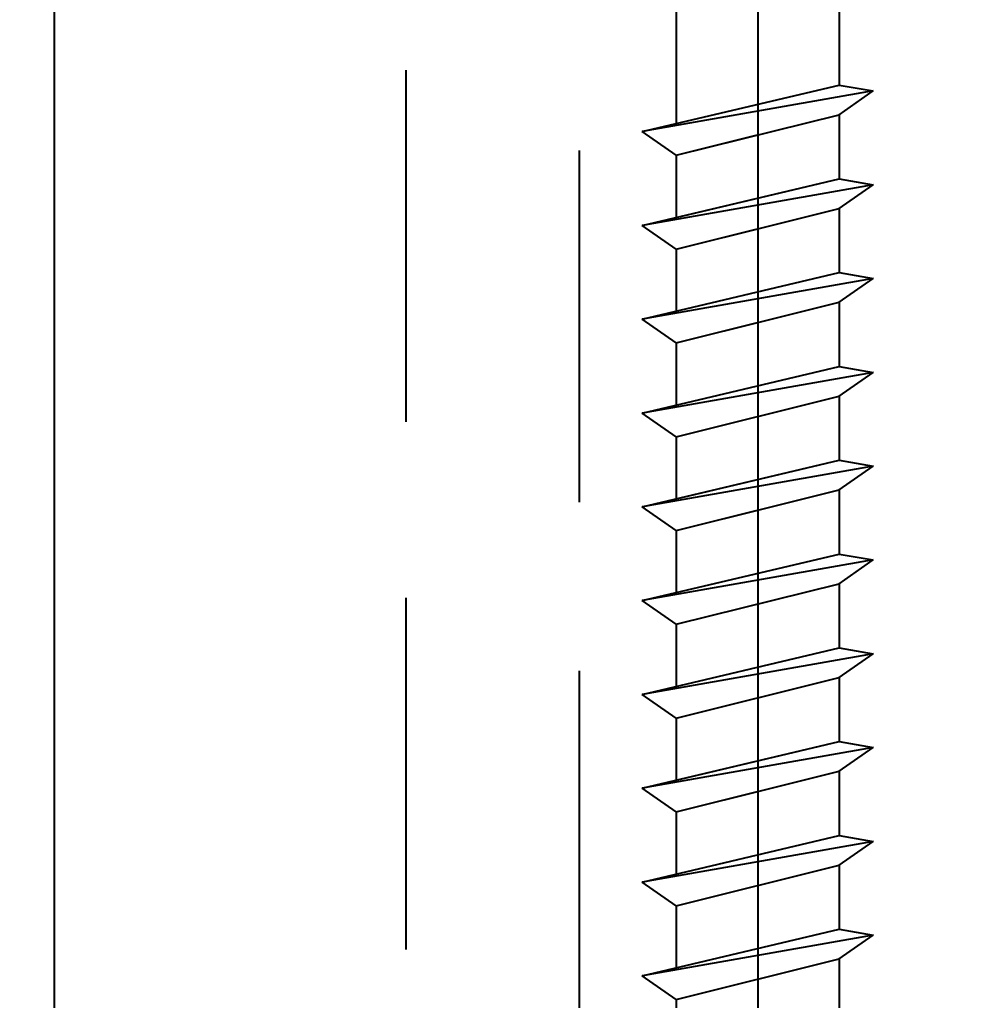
# Model space of a CAD drawing. Header units: inches. Extents: x -2661 to 42767, y -1222 to 9099.
# Drawn here: x -676.537 to -675.527, y 2733.571 to 2734.617 of the extents above; entities that cross this region are included whole.
import ezdxf
from ezdxf import colors
from ezdxf.entities.mleader import LeaderData, LeaderLine
from ezdxf.math import Vec2, Vec3

# ---------------------------------------------------------------- set-up
doc = ezdxf.new("R2010")
doc.units = ezdxf.units.IN
doc.header["$LTSCALE"] = 12
doc.header["$MEASUREMENT"] = 0
doc.linetypes.add('HIDDEN8', pattern=[0.04625, 0.03125, -0.015])
doc.layers.add('DESIGNER COMMENTS', color=221, linetype='CONTINUOUS', plot=False)
for name, color, linetype in [('S-FASTENERS', 2, 'CONTINUOUS'), ('S-SIMPSON', 2, 'CONTINUOUS'), ('S-WOOD', 3, 'CONTINUOUS')]:
    doc.layers.add(name, color=color, linetype=linetype)
doc.styles.add('Arial', font='arial.ttf', dxfattribs={"width": 0.85})

# ---------------------------------------------------------------- blocks, each defined once
blk = doc.blocks.new('*U1148')
at = {"layer": 'S-WOOD'}
h = blk.add_hatch(dxfattribs=at)
h.set_pattern_fill('ANSI33', color=1, scale=3, angle=45, style=0)
h.set_pattern_definition([(90, (3.75, -8.375), (-0.75, 1e-16), []), (90, (4.125, -8), (-0.75, 1e-16), [0.375, -0.1875])])
h.paths.add_polyline_path([(5.25, -11.875), (0, -11.875), (0, 0), (5.25, 0)])
blk = doc.blocks.new('SDS.25X6-f')
at = {"layer": 'S-SIMPSON'}
for p, q in [((0.087, -0.5316), (0.087, -2.75)), ((0.087, -0.5316), (0.087, -2.75)), ((-0.087, -0.536), (-0.087, -2.7912)), ((-0.087, -0.5749), (-0.087, -2.7912)), ((0.087, -2.6816), (0.087, -2.75)), ((0.087, -2.6816), (0.087, -2.75)), ((0.087, -2.6816), (0.087, -2.75)), ((0.087, -2.6816), (0.087, -2.75)), ((0.087, -2.6816), (0.087, -2.75)), ((0.087, -2.6816), (0.087, -2.75)), ((-0.087, -2.7249), (-0.087, -2.7912)), ((-0.087, -2.7249), (-0.087, -2.7912)), ((-0.087, -2.7249), (-0.087, -2.7912)), ((-0.087, -2.7249), (-0.087, -2.7912)), ((-0.087, -2.7249), (-0.087, -2.7912)), ((-0.087, -2.7249), (-0.087, -2.7912)), ((-0.087, -2.7249), (-0.087, -2.7912)), ((-0.087, -2.7249), (-0.087, -2.7912))]:
    blk.add_line(p, q, dxfattribs=at)
at = {"layer": 'S-SIMPSON', "color": 1}
for p, q in [((-0.123, -2.7997), (0.087, -2.75)), ((-0.123, -2.7997), (0.087, -2.75)), ((-0.123, -2.7997), (0.087, -2.75)), ((-0.123, -2.7997), (0.087, -2.75)), ((0.123, -2.7563), (-0.123, -2.7997)), ((0.123, -2.7563), (-0.123, -2.7997)), ((0.123, -2.7563), (-0.123, -2.7997)), ((0.123, -2.7563), (-0.123, -2.7997)), ((0.087, -2.75), (0.123, -2.7563)), ((0.087, -2.75), (0.123, -2.7563)), ((0.087, -2.75), (0.123, -2.7563)), ((0.087, -2.75), (0.123, -2.7563)), ((0.087, -2.7816), (0.123, -2.7563)), ((0.087, -2.7816), (0.123, -2.7563)), ((0.087, -2.7816), (0.123, -2.7563)), ((0.087, -2.7816), (0.123, -2.7563)), ((-0.087, -2.8249), (0.087, -2.7816)), ((-0.087, -2.8249), (0.087, -2.7816)), ((-0.087, -2.8249), (0.087, -2.7816)), ((-0.087, -2.8249), (0.087, -2.7816)), ((0.087, -2.7816), (0.087, -2.85)), ((0.087, -2.7816), (0.087, -2.85)), ((0.087, -2.7816), (0.087, -2.85)), ((0.087, -2.7816), (0.087, -2.85)), ((0.087, -2.7816), (0.087, -2.85)), ((0.087, -2.7816), (0.087, -2.85)), ((0.087, -2.7816), (0.087, -2.85)), ((0.087, -2.7816), (0.087, -2.85)), ((0.087, -2.7816), (0.087, -2.85)), ((0.087, -2.7816), (0.087, -2.85)), ((0.087, -2.7816), (0.087, -2.85)), ((0.087, -2.7816), (0.087, -2.85)), ((0.087, -2.7816), (0.087, -2.85)), ((0.087, -2.7816), (0.087, -2.85)), ((-0.087, -2.8249), (-0.123, -2.7997)), ((-0.087, -2.8249), (-0.123, -2.7997)), ((-0.087, -2.8249), (-0.123, -2.7997)), ((-0.087, -2.8249), (-0.123, -2.7997)), ((-0.087, -2.8249), (-0.123, -2.7997)), ((-0.087, -2.8249), (0, -2.8032)), ((-0.087, -2.8249), (-0.087, -2.8912)), ((-0.087, -2.8249), (-0.087, -2.8912)), ((-0.087, -2.8249), (-0.087, -2.8912)), ((-0.087, -2.8249), (-0.087, -2.8912)), ((-0.087, -2.8249), (-0.087, -2.8912)), ((-0.087, -2.8249), (-0.087, -2.8912)), ((-0.087, -2.8249), (-0.087, -2.8912)), ((-0.087, -2.8249), (-0.087, -2.8912)), ((-0.087, -2.8249), (-0.087, -2.8912)), ((-0.087, -2.8249), (-0.087, -2.8912)), ((-0.087, -2.8249), (-0.087, -2.8912)), ((-0.087, -2.8249), (-0.087, -2.8912)), ((-0.087, -2.8249), (-0.087, -2.8912)), ((-0.087, -2.8249), (-0.087, -2.8912)), ((-0.087, -2.8249), (-0.087, -2.8912)), ((-0.087, -2.8249), (-0.087, -2.8912)), ((-0.123, -2.8997), (0.087, -2.85)), ((-0.123, -2.8997), (0.087, -2.85)), ((-0.123, -2.8997), (0.087, -2.85)), ((-0.123, -2.8997), (0.087, -2.85)), ((-0.123, -2.8997), (0.087, -2.85)), ((-0.123, -2.8997), (0.087, -2.85)), ((-0.123, -2.8997), (0.087, -2.85)), ((-0.123, -2.8997), (0.087, -2.85)), ((-0.087, -2.8912), (0.087, -2.85)), ((0.087, -2.85), (0.123, -2.8563)), ((0.087, -2.85), (0.123, -2.8563)), ((0.087, -2.85), (0.123, -2.8563)), ((0.087, -2.85), (0.123, -2.8563)), ((0.087, -2.85), (0.123, -2.8563)), ((0.087, -2.85), (0.123, -2.8563)), ((0.087, -2.85), (0.123, -2.8563)), ((0.087, -2.85), (0.123, -2.8563)), ((0.087, -2.85), (0.123, -2.8563)), ((0.123, -2.8563), (-0.123, -2.8997)), ((0.123, -2.8563), (-0.123, -2.8997)), ((0.123, -2.8563), (-0.123, -2.8997)), ((0.123, -2.8563), (-0.123, -2.8997)), ((0.123, -2.8563), (-0.123, -2.8997)), ((0.123, -2.8563), (-0.123, -2.8997)), ((0.123, -2.8563), (-0.123, -2.8997)), ((0.123, -2.8563), (-0.123, -2.8997)), ((0.123, -2.8563), (-0.123, -2.8997)), ((0.087, -2.8816), (0.123, -2.8563)), ((0.087, -2.8816), (0.123, -2.8563)), ((0.087, -2.8816), (0.123, -2.8563)), ((0.087, -2.8816), (0.123, -2.8563)), ((0.087, -2.8816), (0.123, -2.8563)), ((0.087, -2.8816), (0.123, -2.8563)), ((0.087, -2.8816), (0.123, -2.8563)), ((0.087, -2.8816), (0.123, -2.8563)), ((0.087, -2.8816), (0.123, -2.8563)), ((-0.087, -2.9249), (0.087, -2.8816)), ((-0.087, -2.9249), (0.087, -2.8816)), ((-0.087, -2.9249), (0.087, -2.8816)), ((-0.087, -2.9249), (0.087, -2.8816)), ((-0.087, -2.9249), (0.087, -2.8816)), ((-0.087, -2.9249), (0.087, -2.8816)), ((-0.087, -2.9249), (0.087, -2.8816)), ((-0.087, -2.9249), (0.087, -2.8816)), ((-0.087, -2.9249), (0.087, -2.8816)), ((0.087, -2.8816), (0.087, -2.95)), ((0.087, -2.8816), (0.087, -2.95)), ((0.087, -2.8816), (0.087, -2.95)), ((0.087, -2.8816), (0.087, -2.95)), ((0.087, -2.8816), (0.087, -2.95)), ((0.087, -2.8816), (0.087, -2.95)), ((0.087, -2.8816), (0.087, -2.95)), ((0.087, -2.8816), (0.087, -2.95)), ((0.087, -2.8816), (0.087, -2.95)), ((0.087, -2.8816), (0.087, -2.95)), ((0.087, -2.8816), (0.087, -2.95)), ((0.087, -2.8816), (0.087, -2.95)), ((0.087, -2.8816), (0.087, -2.95)), ((0.087, -2.8816), (0.087, -2.95)), ((0.087, -2.8816), (0.087, -2.95)), ((0.087, -2.8816), (0.087, -2.95)), ((0.087, -2.8816), (0.087, -2.95)), ((0.087, -2.8816), (0.087, -2.95)), ((0.087, -2.8816), (0.087, -2.95)), ((0.087, -2.8816), (0.087, -2.95)), ((0.087, -2.8816), (0.087, -2.95)), ((-0.087, -2.9249), (-0.123, -2.8997)), ((-0.087, -2.9249), (-0.123, -2.8997)), ((-0.087, -2.9249), (-0.123, -2.8997)), ((-0.087, -2.9249), (-0.123, -2.8997)), ((-0.087, -2.9249), (-0.123, -2.8997)), ((-0.087, -2.9249), (-0.123, -2.8997)), ((-0.087, -2.9249), (-0.123, -2.8997)), ((-0.087, -2.9249), (-0.123, -2.8997)), ((-0.087, -2.9249), (-0.123, -2.8997)), ((-0.087, -2.9249), (-0.123, -2.8997)), ((-0.087, -2.9249), (-0.123, -2.8997)), ((-0.087, -2.9249), (-0.123, -2.8997)), ((-0.087, -2.9249), (-0.123, -2.8997)), ((-0.087, -2.9249), (0.013, -2.9)), ((-0.087, -2.9249), (0.013, -2.9)), ((-0.087, -2.9249), (0.013, -2.9)), ((-0.087, -2.9249), (0, -2.9032)), ((-0.087, -2.9249), (-0.087, -2.9912)), ((-0.087, -2.9249), (-0.087, -2.9912)), ((-0.087, -2.9249), (-0.087, -2.9912)), ((-0.087, -2.9249), (-0.087, -2.9912)), ((-0.087, -2.9249), (-0.087, -2.9912)), ((-0.087, -2.9249), (-0.087, -2.9912)), ((-0.087, -2.9249), (-0.087, -2.9912)), ((-0.087, -2.9249), (-0.087, -2.9912)), ((-0.087, -2.9249), (-0.087, -2.9912)), ((-0.087, -2.9249), (-0.087, -2.9912)), ((-0.087, -2.9249), (-0.087, -2.9912)), ((-0.087, -2.9249), (-0.087, -2.9912)), ((-0.087, -2.9249), (-0.087, -2.9912)), ((-0.087, -2.9249), (-0.087, -2.9912)), ((-0.087, -2.9249), (-0.087, -2.9912)), ((-0.087, -2.9249), (-0.087, -2.9912)), ((-0.087, -2.9249), (-0.087, -2.9912)), ((-0.087, -2.9249), (-0.087, -2.9912)), ((-0.087, -2.9249), (-0.087, -2.9912)), ((-0.087, -2.9249), (-0.087, -2.9912)), ((-0.087, -2.9249), (-0.087, -2.9912)), ((-0.123, -2.9997), (0.087, -2.95)), ((-0.123, -2.9997), (0.087, -2.95)), ((-0.123, -2.9997), (0.087, -2.95)), ((-0.123, -2.9997), (0.087, -2.95)), ((-0.123, -2.9997), (0.087, -2.95)), ((-0.123, -2.9997), (0.087, -2.95)), ((-0.123, -2.9997), (0.087, -2.95)), ((-0.123, -2.9997), (0.087, -2.95)), ((-0.123, -2.9997), (0.087, -2.95)), ((-0.123, -2.9997), (0.087, -2.95)), ((-0.123, -2.9997), (0.087, -2.95)), ((-0.123, -2.9997), (0.087, -2.95)), ((0.123, -2.9563), (-0.123, -2.9997)), ((0.123, -2.9563), (-0.123, -2.9997)), ((0.123, -2.9563), (-0.123, -2.9997)), ((0.123, -2.9563), (-0.123, -2.9997)), ((0.123, -2.9563), (-0.123, -2.9997)), ((0.123, -2.9563), (-0.123, -2.9997)), ((0.123, -2.9563), (-0.123, -2.9997)), ((0.123, -2.9563), (-0.123, -2.9997)), ((0.123, -2.9563), (-0.123, -2.9997)), ((0.123, -2.9563), (-0.123, -2.9997)), ((0.123, -2.9563), (-0.123, -2.9997)), ((0.123, -2.9563), (-0.123, -2.9997)), ((0.087, -2.95), (0.123, -2.9563)), ((0.087, -2.95), (0.123, -2.9563)), ((0.087, -2.95), (0.123, -2.9563)), ((0.087, -2.95), (0.123, -2.9563)), ((0.087, -2.95), (0.123, -2.9563)), ((0.087, -2.95), (0.123, -2.9563)), ((0.087, -2.95), (0.123, -2.9563)), ((0.087, -2.95), (0.123, -2.9563)), ((0.087, -2.95), (0.123, -2.9563)), ((0.087, -2.95), (0.123, -2.9563)), ((0.087, -2.95), (0.123, -2.9563)), ((0.087, -2.95), (0.123, -2.9563)), ((0.087, -2.9816), (0.123, -2.9563)), ((0.087, -2.9816), (0.123, -2.9563)), ((0.087, -2.9816), (0.123, -2.9563)), ((0.087, -2.9816), (0.123, -2.9563)), ((0.087, -2.9816), (0.123, -2.9563)), ((0.087, -2.9816), (0.123, -2.9563)), ((0.087, -2.9816), (0.123, -2.9563)), ((0.087, -2.9816), (0.123, -2.9563)), ((0.087, -2.9816), (0.123, -2.9563)), ((0.087, -2.9816), (0.123, -2.9563)), ((0.087, -2.9816), (0.123, -2.9563)), ((0.087, -2.9816), (0.123, -2.9563)), ((-0.087, -3.0249), (0.087, -2.9816)), ((-0.087, -3.0249), (0.087, -2.9816)), ((-0.087, -3.0249), (0.087, -2.9816)), ((-0.087, -3.0249), (0.087, -2.9816)), ((-0.087, -3.0249), (0.087, -2.9816)), ((-0.087, -3.0249), (0.087, -2.9816)), ((-0.087, -3.0249), (0.087, -2.9816)), ((-0.087, -3.0249), (0.087, -2.9816)), ((-0.087, -3.0249), (0.087, -2.9816)), ((-0.087, -3.0249), (0.087, -2.9816)), ((-0.087, -3.0249), (0.087, -2.9816)), ((-0.087, -3.0249), (0.087, -2.9816)), ((0.087, -2.9816), (0.087, -3.05)), ((0.087, -2.9816), (0.087, -3.05)), ((0.087, -2.9816), (0.087, -3.05)), ((0.087, -2.9816), (0.087, -3.05)), ((0.087, -2.9816), (0.087, -3.05)), ((0.087, -2.9816), (0.087, -3.05)), ((0.087, -2.9816), (0.087, -3.05)), ((0.087, -2.9816), (0.087, -3.05)), ((0.087, -2.9816), (0.087, -3.05)), ((0.087, -2.9816), (0.087, -3.05)), ((0.087, -2.9816), (0.087, -3.05)), ((0.087, -2.9816), (0.087, -3.05)), ((0.087, -2.9816), (0.087, -3.05)), ((0.087, -2.9816), (0.087, -3.05)), ((0.087, -2.9816), (0.087, -3.05)), ((0.087, -2.9816), (0.087, -3.05)), ((0.087, -2.9816), (0.087, -3.05)), ((0.087, -2.9816), (0.087, -3.05)), ((0.087, -2.9816), (0.087, -3.05)), ((0.087, -2.9816), (0.087, -3.05)), ((0.087, -2.9816), (0.087, -3.05)), ((0.087, -2.9816), (0.087, -3.05)), ((0.087, -2.9816), (0.087, -3.05)), ((0.087, -2.9816), (0.087, -3.05)), ((0.087, -2.9816), (0.087, -3.05)), ((-0.087, -3.0249), (-0.123, -2.9997)), ((-0.087, -3.0249), (-0.123, -2.9997)), ((-0.087, -3.0249), (-0.123, -2.9997)), ((-0.087, -3.0249), (-0.123, -2.9997)), ((-0.087, -3.0249), (-0.123, -2.9997)), ((-0.087, -3.0249), (-0.123, -2.9997)), ((-0.087, -3.0249), (-0.123, -2.9997)), ((-0.087, -3.0249), (-0.123, -2.9997)), ((-0.087, -3.0249), (-0.123, -2.9997)), ((-0.087, -3.0249), (-0.123, -2.9997)), ((-0.087, -3.0249), (-0.123, -2.9997)), ((-0.087, -3.0249), (-0.123, -2.9997)), ((-0.087, -3.0249), (-0.123, -2.9997)), ((-0.087, -3.0249), (-0.123, -2.9997)), ((-0.087, -3.0249), (-0.123, -2.9997)), ((-0.087, -3.0249), (0.013, -3)), ((-0.087, -3.0249), (0.013, -3)), ((-0.087, -3.0249), (0.013, -3)), ((-0.087, -3.0249), (-0.087, -3.0912)), ((-0.087, -3.0249), (-0.087, -3.0912)), ((-0.087, -3.0249), (-0.087, -3.0912)), ((-0.087, -3.0249), (-0.087, -3.0912)), ((-0.087, -3.0249), (-0.087, -3.0912)), ((-0.087, -3.0249), (-0.087, -3.0912)), ((-0.087, -3.0249), (-0.087, -3.0912)), ((-0.087, -3.0249), (-0.087, -3.0912)), ((-0.087, -3.0249), (-0.087, -3.0912)), ((-0.087, -3.0249), (-0.087, -3.0912)), ((-0.087, -3.0249), (-0.087, -3.0912)), ((-0.087, -3.0249), (-0.087, -3.0912)), ((-0.087, -3.0249), (-0.087, -3.0912)), ((-0.087, -3.0249), (-0.087, -3.0912)), ((-0.087, -3.0249), (-0.087, -3.0912)), ((-0.087, -3.0249), (-0.087, -3.0912)), ((-0.087, -3.0249), (-0.087, -3.0912)), ((-0.087, -3.0249), (-0.087, -3.0912)), ((-0.087, -3.0249), (-0.087, -3.0912)), ((-0.087, -3.0249), (-0.087, -3.0912)), ((-0.087, -3.0249), (-0.087, -3.0912)), ((-0.087, -3.0249), (-0.087, -3.0912)), ((-0.087, -3.0249), (-0.087, -3.0912)), ((-0.087, -3.0249), (-0.087, -3.0912)), ((-0.087, -3.0249), (-0.087, -3.0912)), ((-0.123, -3.0997), (0.087, -3.05)), ((-0.123, -3.0997), (0.087, -3.05)), ((-0.123, -3.0997), (0.087, -3.05)), ((-0.123, -3.0997), (0.087, -3.05)), ((-0.123, -3.0997), (0.087, -3.05)), ((-0.123, -3.0997), (0.087, -3.05)), ((-0.123, -3.0997), (0.087, -3.05)), ((-0.123, -3.0997), (0.087, -3.05)), ((-0.123, -3.0997), (0.087, -3.05)), ((-0.123, -3.0997), (0.087, -3.05)), ((-0.123, -3.0997), (0.087, -3.05)), ((-0.123, -3.0997), (0.087, -3.05)), ((-0.123, -3.0997), (0.087, -3.05)), ((-0.123, -3.0997), (0.087, -3.05)), ((-0.123, -3.0997), (0.087, -3.05)), ((-0.123, -3.0997), (0.087, -3.05)), ((-0.123, -3.0997), (0.087, -3.05)), ((-0.123, -3.0997), (0.087, -3.05)), ((-0.123, -3.0997), (0.087, -3.05)), ((0.087, -3.05), (0.123, -3.0563)), ((0.087, -3.05), (0.123, -3.0563)), ((0.087, -3.05), (0.123, -3.0563)), ((0.087, -3.05), (0.123, -3.0563)), ((0.087, -3.05), (0.123, -3.0563)), ((0.087, -3.05), (0.123, -3.0563)), ((0.087, -3.05), (0.123, -3.0563)), ((0.087, -3.05), (0.123, -3.0563)), ((0.087, -3.05), (0.123, -3.0563)), ((0.087, -3.05), (0.123, -3.0563)), ((0.087, -3.05), (0.123, -3.0563)), ((0.087, -3.05), (0.123, -3.0563)), ((0.087, -3.05), (0.123, -3.0563)), ((0.087, -3.05), (0.123, -3.0563)), ((0.087, -3.05), (0.123, -3.0563)), ((0.087, -3.05), (0.123, -3.0563)), ((0.087, -3.05), (0.123, -3.0563)), ((0.087, -3.05), (0.123, -3.0563)), ((0.087, -3.05), (0.123, -3.0563)), ((0.123, -3.0563), (-0.123, -3.0997)), ((0.123, -3.0563), (-0.123, -3.0997)), ((0.123, -3.0563), (-0.123, -3.0997)), ((0.123, -3.0563), (-0.123, -3.0997)), ((0.123, -3.0563), (-0.123, -3.0997)), ((0.123, -3.0563), (-0.123, -3.0997)), ((0.123, -3.0563), (-0.123, -3.0997)), ((0.123, -3.0563), (-0.123, -3.0997)), ((0.123, -3.0563), (-0.123, -3.0997)), ((0.123, -3.0563), (-0.123, -3.0997)), ((0.123, -3.0563), (-0.123, -3.0997)), ((0.123, -3.0563), (-0.123, -3.0997)), ((0.123, -3.0563), (-0.123, -3.0997)), ((0.123, -3.0563), (-0.123, -3.0997)), ((0.123, -3.0563), (-0.123, -3.0997)), ((0.123, -3.0563), (-0.123, -3.0997)), ((0.123, -3.0563), (-0.123, -3.0997)), ((0.123, -3.0563), (-0.123, -3.0997)), ((0.123, -3.0563), (-0.123, -3.0997)), ((0.087, -3.0816), (0.123, -3.0563)), ((0.087, -3.0816), (0.123, -3.0563)), ((0.087, -3.0816), (0.123, -3.0563)), ((0.087, -3.0816), (0.123, -3.0563)), ((0.087, -3.0816), (0.123, -3.0563)), ((0.087, -3.0816), (0.123, -3.0563)), ((0.087, -3.0816), (0.123, -3.0563)), ((0.087, -3.0816), (0.123, -3.0563)), ((0.087, -3.0816), (0.123, -3.0563)), ((0.087, -3.0816), (0.123, -3.0563)), ((0.087, -3.0816), (0.123, -3.0563)), ((0.087, -3.0816), (0.123, -3.0563)), ((0.087, -3.0816), (0.123, -3.0563)), ((0.087, -3.0816), (0.123, -3.0563)), ((0.087, -3.0816), (0.123, -3.0563)), ((0.087, -3.0816), (0.123, -3.0563)), ((0.087, -3.0816), (0.123, -3.0563)), ((0.087, -3.0816), (0.123, -3.0563)), ((0.087, -3.0816), (0.123, -3.0563)), ((-0.087, -3.1249), (0.087, -3.0816)), ((-0.087, -3.1249), (0.087, -3.0816)), ((-0.087, -3.1249), (0.087, -3.0816)), ((-0.087, -3.1249), (0.087, -3.0816)), ((-0.087, -3.1249), (0.087, -3.0816)), ((-0.087, -3.1249), (0.087, -3.0816)), ((-0.087, -3.1249), (0.087, -3.0816)), ((-0.087, -3.1249), (0.087, -3.0816)), ((-0.087, -3.1249), (0.087, -3.0816)), ((-0.087, -3.1249), (0.087, -3.0816)), ((-0.087, -3.1249), (0.087, -3.0816)), ((-0.087, -3.1249), (0.087, -3.0816)), ((-0.087, -3.1249), (0.087, -3.0816)), ((-0.087, -3.1249), (0.087, -3.0816)), ((-0.087, -3.1249), (0.087, -3.0816)), ((-0.087, -3.1249), (0.087, -3.0816)), ((-0.087, -3.1249), (0.087, -3.0816)), ((-0.087, -3.1249), (0.087, -3.0816)), ((-0.087, -3.1249), (0.087, -3.0816)), ((0.087, -3.0816), (0.087, -3.15)), ((0.087, -3.0816), (0.087, -3.15)), ((0.087, -3.0816), (0.087, -3.15)), ((0.087, -3.0816), (0.087, -3.15)), ((0.087, -3.0816), (0.087, -3.15)), ((0.087, -3.0816), (0.087, -3.15)), ((0.087, -3.0816), (0.087, -3.15)), ((0.087, -3.0816), (0.087, -3.15)), ((0.087, -3.0816), (0.087, -3.15)), ((0.087, -3.0816), (0.087, -3.15)), ((0.087, -3.0816), (0.087, -3.15)), ((0.087, -3.0816), (0.087, -3.15)), ((-0.087, -3.1249), (-0.123, -3.0997)), ((-0.087, -3.1249), (-0.123, -3.0997)), ((-0.087, -3.1249), (-0.123, -3.0997)), ((-0.087, -3.1249), (-0.123, -3.0997)), ((-0.087, -3.1249), (-0.123, -3.0997)), ((-0.087, -3.1249), (-0.123, -3.0997)), ((-0.087, -3.1249), (-0.123, -3.0997)), ((-0.087, -3.1249), (-0.123, -3.0997)), ((-0.087, -3.1249), (-0.123, -3.0997)), ((-0.087, -3.1249), (-0.123, -3.0997)), ((-0.087, -3.1249), (-0.123, -3.0997)), ((-0.087, -3.1249), (-0.123, -3.0997)), ((-0.087, -3.1249), (-0.123, -3.0997)), ((-0.087, -3.1249), (-0.123, -3.0997)), ((-0.087, -3.1249), (-0.123, -3.0997)), ((-0.087, -3.1249), (-0.123, -3.0997)), ((-0.087, -3.1249), (-0.123, -3.0997)), ((-0.087, -3.1249), (-0.123, -3.0997)), ((-0.087, -3.1249), (-0.123, -3.0997)), ((-0.087, -3.1249), (-0.123, -3.0997)), ((-0.087, -3.1249), (-0.123, -3.0997)), ((-0.087, -3.1249), (-0.123, -3.0997)), ((-0.087, -3.1249), (-0.123, -3.0997)), ((-0.087, -3.1249), (0, -3.1032)), ((-0.087, -3.1249), (0, -3.1032)), ((-0.087, -3.1249), (0, -3.1032)), ((-0.087, -3.1249), (0, -3.1032)), ((-0.087, -3.1249), (-0.087, -3.1912)), ((-0.087, -3.1249), (-0.087, -3.1912)), ((-0.087, -3.1249), (-0.087, -3.1912)), ((-0.087, -3.1249), (-0.087, -3.1912)), ((-0.087, -3.1249), (-0.087, -3.1912)), ((-0.087, -3.1249), (-0.087, -3.1912)), ((-0.087, -3.1249), (-0.087, -3.1912)), ((-0.087, -3.1249), (-0.087, -3.1912)), ((-0.087, -3.1249), (-0.087, -3.1912)), ((-0.087, -3.1249), (-0.087, -3.1912)), ((-0.087, -3.1249), (-0.087, -3.1912)), ((-0.087, -3.1249), (-0.087, -3.1912)), ((-0.087, -3.1249), (-0.087, -3.1912)), ((-0.087, -3.1249), (-0.087, -3.1912)), ((-0.123, -3.1997), (0.087, -3.15)), ((-0.123, -3.1997), (0.087, -3.15)), ((-0.123, -3.1997), (0.087, -3.15)), ((-0.123, -3.1997), (0.087, -3.15)), ((-0.123, -3.1997), (0.087, -3.15)), ((-0.123, -3.1997), (0.087, -3.15)), ((-0.123, -3.1997), (0.087, -3.15)), ((-0.123, -3.1997), (0.087, -3.15)), ((0.123, -3.1563), (-0.123, -3.1997)), ((0.123, -3.1563), (-0.123, -3.1997)), ((0.123, -3.1563), (-0.123, -3.1997)), ((0.123, -3.1563), (-0.123, -3.1997)), ((0.123, -3.1563), (-0.123, -3.1997)), ((0.123, -3.1563), (-0.123, -3.1997)), ((0.123, -3.1563), (-0.123, -3.1997)), ((0.123, -3.1563), (-0.123, -3.1997)), ((0.123, -3.1563), (-0.123, -3.1997)), ((-0.087, -3.1912), (0.087, -3.15)), ((0.087, -3.15), (0.123, -3.1563)), ((0.087, -3.15), (0.123, -3.1563)), ((0.087, -3.15), (0.123, -3.1563)), ((0.087, -3.15), (0.123, -3.1563)), ((0.087, -3.15), (0.123, -3.1563)), ((0.087, -3.15), (0.123, -3.1563)), ((0.087, -3.15), (0.123, -3.1563)), ((0.087, -3.15), (0.123, -3.1563)), ((0.087, -3.15), (0.123, -3.1563)), ((0.087, -3.1816), (0.123, -3.1563)), ((0.087, -3.1816), (0.123, -3.1563)), ((0.087, -3.1816), (0.123, -3.1563)), ((0.087, -3.1816), (0.123, -3.1563)), ((0.087, -3.1816), (0.123, -3.1563)), ((0.087, -3.1816), (0.123, -3.1563)), ((0.087, -3.1816), (0.123, -3.1563)), ((0.087, -3.1816), (0.123, -3.1563)), ((0.087, -3.1816), (0.123, -3.1563)), ((-0.087, -3.2249), (0.087, -3.1816)), ((-0.087, -3.2249), (0.087, -3.1816)), ((-0.087, -3.2249), (0.087, -3.1816)), ((-0.087, -3.2249), (0.087, -3.1816)), ((-0.087, -3.2249), (0.087, -3.1816)), ((-0.087, -3.2249), (0.087, -3.1816)), ((-0.087, -3.2249), (0.087, -3.1816)), ((-0.087, -3.2249), (0.087, -3.1816)), ((-0.087, -3.2249), (0.087, -3.1816)), ((0.087, -3.1816), (0.087, -3.25)), ((0.087, -3.1816), (0.087, -3.25)), ((0.087, -3.1816), (0.087, -3.25)), ((0.087, -3.1816), (0.087, -3.25)), ((0.087, -3.1816), (0.087, -3.25)), ((0.087, -3.1816), (0.087, -3.25)), ((0.087, -3.1816), (0.087, -3.25)), ((0.087, -3.1816), (0.087, -3.25)), ((0.087, -3.1816), (0.087, -3.25)), ((0.087, -3.1816), (0.087, -3.25)), ((0.087, -3.1816), (0.087, -3.25)), ((0.087, -3.1816), (0.087, -3.25)), ((0.087, -3.1816), (0.087, -3.25)), ((0.087, -3.1816), (0.087, -3.25)), ((0.087, -3.1816), (0.087, -3.25)), ((0.087, -3.1816), (0.087, -3.25)), ((0.087, -3.1816), (0.087, -3.25)), ((-0.087, -3.2249), (-0.123, -3.1997)), ((-0.087, -3.2249), (-0.123, -3.1997)), ((-0.087, -3.2249), (-0.123, -3.1997)), ((-0.087, -3.2249), (-0.123, -3.1997)), ((-0.087, -3.2249), (-0.123, -3.1997)), ((-0.087, -3.2249), (-0.123, -3.1997)), ((-0.087, -3.2249), (-0.123, -3.1997)), ((-0.087, -3.2249), (-0.123, -3.1997)), ((-0.087, -3.2249), (-0.123, -3.1997)), ((-0.087, -3.2249), (-0.123, -3.1997)), ((-0.087, -3.2249), (-0.123, -3.1997)), ((-0.087, -3.2249), (-0.123, -3.1997)), ((-0.087, -3.2249), (-0.123, -3.1997)), ((-0.087, -3.2249), (0.013, -3.2)), ((-0.087, -3.2249), (0.013, -3.2)), ((-0.087, -3.2249), (0.013, -3.2)), ((-0.087, -3.2249), (0, -3.2032)), ((-0.087, -3.2249), (-0.087, -3.2912)), ((-0.087, -3.2249), (-0.087, -3.2912)), ((-0.087, -3.2249), (-0.087, -3.2912)), ((-0.087, -3.2249), (-0.087, -3.2912)), ((-0.087, -3.2249), (-0.087, -3.2912)), ((-0.087, -3.2249), (-0.087, -3.2912)), ((-0.087, -3.2249), (-0.087, -3.2912)), ((-0.087, -3.2249), (-0.087, -3.2912)), ((-0.087, -3.2249), (-0.087, -3.2912)), ((-0.087, -3.2249), (-0.087, -3.2912)), ((-0.087, -3.2249), (-0.087, -3.2912)), ((-0.087, -3.2249), (-0.087, -3.2912)), ((-0.087, -3.2249), (-0.087, -3.2912)), ((-0.087, -3.2249), (-0.087, -3.2912)), ((-0.087, -3.2249), (-0.087, -3.2912)), ((-0.087, -3.2249), (-0.087, -3.2912)), ((-0.123, -3.2997), (0.087, -3.25)), ((-0.123, -3.2997), (0.087, -3.25)), ((-0.123, -3.2997), (0.087, -3.25)), ((-0.123, -3.2997), (0.087, -3.25)), ((-0.123, -3.2997), (0.087, -3.25)), ((-0.123, -3.2997), (0.087, -3.25)), ((-0.123, -3.2997), (0.087, -3.25)), ((-0.123, -3.2997), (0.087, -3.25)), ((-0.123, -3.2997), (0.087, -3.25)), ((-0.123, -3.2997), (0.087, -3.25)), ((-0.123, -3.2997), (0.087, -3.25)), ((-0.123, -3.2997), (0.087, -3.25)), ((0.087, -3.25), (0.123, -3.2563)), ((0.087, -3.25), (0.123, -3.2563)), ((0.087, -3.25), (0.123, -3.2563)), ((0.087, -3.25), (0.123, -3.2563)), ((0.087, -3.25), (0.123, -3.2563)), ((0.087, -3.25), (0.123, -3.2563)), ((0.087, -3.25), (0.123, -3.2563)), ((0.087, -3.25), (0.123, -3.2563)), ((0.087, -3.25), (0.123, -3.2563)), ((0.087, -3.25), (0.123, -3.2563)), ((0.087, -3.25), (0.123, -3.2563)), ((0.087, -3.25), (0.123, -3.2563)), ((0.123, -3.2563), (-0.123, -3.2997)), ((0.123, -3.2563), (-0.123, -3.2997)), ((0.123, -3.2563), (-0.123, -3.2997)), ((0.123, -3.2563), (-0.123, -3.2997)), ((0.123, -3.2563), (-0.123, -3.2997)), ((0.123, -3.2563), (-0.123, -3.2997)), ((0.123, -3.2563), (-0.123, -3.2997)), ((0.123, -3.2563), (-0.123, -3.2997)), ((0.123, -3.2563), (-0.123, -3.2997)), ((0.123, -3.2563), (-0.123, -3.2997)), ((0.123, -3.2563), (-0.123, -3.2997)), ((0.123, -3.2563), (-0.123, -3.2997)), ((0.087, -3.2816), (0.123, -3.2563)), ((0.087, -3.2816), (0.123, -3.2563)), ((0.087, -3.2816), (0.123, -3.2563)), ((0.087, -3.2816), (0.123, -3.2563)), ((0.087, -3.2816), (0.123, -3.2563)), ((0.087, -3.2816), (0.123, -3.2563)), ((0.087, -3.2816), (0.123, -3.2563)), ((0.087, -3.2816), (0.123, -3.2563)), ((0.087, -3.2816), (0.123, -3.2563)), ((0.087, -3.2816), (0.123, -3.2563)), ((0.087, -3.2816), (0.123, -3.2563)), ((0.087, -3.2816), (0.123, -3.2563)), ((-0.087, -3.3249), (0.087, -3.2816)), ((-0.087, -3.3249), (0.087, -3.2816)), ((-0.087, -3.3249), (0.087, -3.2816)), ((-0.087, -3.3249), (0.087, -3.2816)), ((-0.087, -3.3249), (0.087, -3.2816)), ((-0.087, -3.3249), (0.087, -3.2816)), ((-0.087, -3.3249), (0.087, -3.2816)), ((-0.087, -3.3249), (0.087, -3.2816)), ((-0.087, -3.3249), (0.087, -3.2816)), ((-0.087, -3.3249), (0.087, -3.2816)), ((-0.087, -3.3249), (0.087, -3.2816)), ((-0.087, -3.3249), (0.087, -3.2816)), ((0.087, -3.2816), (0.087, -3.35)), ((0.087, -3.2816), (0.087, -3.35)), ((0.087, -3.2816), (0.087, -3.35)), ((0.087, -3.2816), (0.087, -3.35)), ((0.087, -3.2816), (0.087, -3.35)), ((0.087, -3.2816), (0.087, -3.35)), ((0.087, -3.2816), (0.087, -3.35)), ((0.087, -3.2816), (0.087, -3.35)), ((0.087, -3.2816), (0.087, -3.35)), ((0.087, -3.2816), (0.087, -3.35)), ((0.087, -3.2816), (0.087, -3.35)), ((0.087, -3.2816), (0.087, -3.35)), ((0.087, -3.2816), (0.087, -3.35)), ((0.087, -3.2816), (0.087, -3.35)), ((0.087, -3.2816), (0.087, -3.35)), ((0.087, -3.2816), (0.087, -3.35)), ((0.087, -3.2816), (0.087, -3.35)), ((-0.087, -3.3249), (-0.123, -3.2997)), ((-0.087, -3.3249), (-0.123, -3.2997)), ((-0.087, -3.3249), (-0.123, -3.2997)), ((-0.087, -3.3249), (-0.123, -3.2997)), ((-0.087, -3.3249), (-0.123, -3.2997)), ((-0.087, -3.3249), (-0.123, -3.2997)), ((-0.087, -3.3249), (-0.123, -3.2997)), ((-0.087, -3.3249), (-0.123, -3.2997)), ((-0.087, -3.3249), (-0.123, -3.2997)), ((-0.087, -3.3249), (-0.123, -3.2997)), ((-0.087, -3.3249), (-0.123, -3.2997)), ((-0.087, -3.3249), (-0.123, -3.2997)), ((-0.087, -3.3249), (-0.087, -3.3912)), ((-0.087, -3.3249), (-0.087, -3.3912)), ((-0.087, -3.3249), (-0.087, -3.3912)), ((-0.087, -3.3249), (-0.087, -3.3912)), ((-0.087, -3.3249), (-0.087, -3.3912)), ((-0.087, -3.3249), (-0.087, -3.3912)), ((-0.087, -3.3249), (-0.087, -3.3912)), ((-0.087, -3.3249), (-0.087, -3.3912)), ((-0.087, -3.3249), (-0.087, -3.3912)), ((-0.087, -3.3249), (-0.087, -3.3912)), ((-0.087, -3.3249), (-0.087, -3.3912)), ((-0.087, -3.3249), (-0.087, -3.3912)), ((-0.087, -3.3249), (-0.087, -3.3912)), ((-0.087, -3.3249), (-0.087, -3.3912)), ((-0.087, -3.3249), (-0.087, -3.3912)), ((-0.087, -3.3249), (-0.087, -3.3912)), ((-0.087, -3.3249), (-0.087, -3.3912)), ((-0.123, -3.3997), (0.087, -3.35)), ((-0.123, -3.3997), (0.087, -3.35)), ((-0.123, -3.3997), (0.087, -3.35)), ((-0.123, -3.3997), (0.087, -3.35)), ((-0.123, -3.3997), (0.087, -3.35)), ((-0.123, -3.3997), (0.087, -3.35)), ((-0.123, -3.3997), (0.087, -3.35)), ((-0.123, -3.3997), (0.087, -3.35)), ((-0.123, -3.3997), (0.087, -3.35)), ((-0.123, -3.3997), (0.087, -3.35)), ((-0.123, -3.3997), (0.087, -3.35)), ((-0.123, -3.3997), (0.087, -3.35)), ((-0.123, -3.3997), (0.087, -3.35)), ((-0.123, -3.3997), (0.087, -3.35)), ((-0.123, -3.3997), (0.087, -3.35)), ((0.087, -3.35), (0.123, -3.3563)), ((0.087, -3.35), (0.123, -3.3563)), ((0.087, -3.35), (0.123, -3.3563)), ((0.087, -3.35), (0.123, -3.3563)), ((0.087, -3.35), (0.123, -3.3563)), ((0.087, -3.35), (0.123, -3.3563)), ((0.087, -3.35), (0.123, -3.3563)), ((0.087, -3.35), (0.123, -3.3563)), ((0.087, -3.35), (0.123, -3.3563)), ((0.087, -3.35), (0.123, -3.3563)), ((0.087, -3.35), (0.123, -3.3563)), ((0.087, -3.35), (0.123, -3.3563)), ((0.087, -3.35), (0.123, -3.3563)), ((0.087, -3.35), (0.123, -3.3563)), ((0.087, -3.35), (0.123, -3.3563)), ((0.123, -3.3563), (-0.123, -3.3997)), ((0.123, -3.3563), (-0.123, -3.3997)), ((0.123, -3.3563), (-0.123, -3.3997)), ((0.123, -3.3563), (-0.123, -3.3997)), ((0.123, -3.3563), (-0.123, -3.3997)), ((0.123, -3.3563), (-0.123, -3.3997)), ((0.123, -3.3563), (-0.123, -3.3997)), ((0.123, -3.3563), (-0.123, -3.3997)), ((0.123, -3.3563), (-0.123, -3.3997)), ((0.123, -3.3563), (-0.123, -3.3997)), ((0.123, -3.3563), (-0.123, -3.3997)), ((0.123, -3.3563), (-0.123, -3.3997)), ((0.123, -3.3563), (-0.123, -3.3997)), ((0.123, -3.3563), (-0.123, -3.3997)), ((0.123, -3.3563), (-0.123, -3.3997)), ((0.087, -3.3816), (0.123, -3.3563)), ((0.087, -3.3816), (0.123, -3.3563)), ((0.087, -3.3816), (0.123, -3.3563)), ((0.087, -3.3816), (0.123, -3.3563)), ((0.087, -3.3816), (0.123, -3.3563)), ((0.087, -3.3816), (0.123, -3.3563)), ((0.087, -3.3816), (0.123, -3.3563)), ((0.087, -3.3816), (0.123, -3.3563)), ((0.087, -3.3816), (0.123, -3.3563)), ((0.087, -3.3816), (0.123, -3.3563)), ((0.087, -3.3816), (0.123, -3.3563)), ((0.087, -3.3816), (0.123, -3.3563)), ((0.087, -3.3816), (0.123, -3.3563)), ((0.087, -3.3816), (0.123, -3.3563)), ((0.087, -3.3816), (0.123, -3.3563)), ((-0.087, -3.4249), (0.087, -3.3816)), ((-0.087, -3.4249), (0.087, -3.3816)), ((-0.087, -3.4249), (0.087, -3.3816)), ((-0.087, -3.4249), (0.087, -3.3816)), ((-0.087, -3.4249), (0.087, -3.3816)), ((-0.087, -3.4249), (0.087, -3.3816)), ((-0.087, -3.4249), (0.087, -3.3816)), ((-0.087, -3.4249), (0.087, -3.3816)), ((-0.087, -3.4249), (0.087, -3.3816)), ((-0.087, -3.4249), (0.087, -3.3816)), ((-0.087, -3.4249), (0.087, -3.3816)), ((-0.087, -3.4249), (0.087, -3.3816)), ((-0.087, -3.4249), (0.087, -3.3816)), ((-0.087, -3.4249), (0.087, -3.3816)), ((-0.087, -3.4249), (0.087, -3.3816)), ((0.087, -3.3816), (0.087, -3.45)), ((0.087, -3.3816), (0.087, -3.45)), ((0.087, -3.3816), (0.087, -3.45)), ((0.087, -3.3816), (0.087, -3.45)), ((0.087, -3.3816), (0.087, -3.45)), ((0.087, -3.3816), (0.087, -3.45)), ((0.087, -3.3816), (0.087, -3.45)), ((0.087, -3.3816), (0.087, -3.45)), ((0.087, -3.3816), (0.087, -3.45)), ((0.087, -3.3816), (0.087, -3.45)), ((0.087, -3.3816), (0.087, -3.45)), ((0.087, -3.3816), (0.087, -3.45)), ((0.087, -3.3816), (0.087, -3.45)), ((0.087, -3.3816), (0.087, -3.45)), ((0.087, -3.3816), (0.087, -3.45)), ((0.087, -3.3816), (0.087, -3.45)), ((0.087, -3.3816), (0.087, -3.45)), ((0.087, -3.3816), (0.087, -3.45)), ((-0.087, -3.4249), (-0.123, -3.3997)), ((-0.087, -3.4249), (-0.123, -3.3997)), ((-0.087, -3.4249), (-0.123, -3.3997)), ((-0.087, -3.4249), (-0.123, -3.3997)), ((-0.087, -3.4249), (-0.123, -3.3997)), ((-0.087, -3.4249), (-0.123, -3.3997)), ((-0.087, -3.4249), (-0.123, -3.3997)), ((-0.087, -3.4249), (-0.123, -3.3997)), ((-0.087, -3.4249), (-0.123, -3.3997)), ((-0.087, -3.4249), (-0.123, -3.3997)), ((-0.087, -3.4249), (-0.123, -3.3997)), ((-0.087, -3.4249), (-0.123, -3.3997)), ((-0.087, -3.4249), (-0.123, -3.3997)), ((-0.087, -3.4249), (-0.123, -3.3997)), ((-0.087, -3.4249), (-0.123, -3.3997)), ((-0.087, -3.4249), (-0.123, -3.3997)), ((-0.087, -3.4249), (-0.123, -3.3997)), ((-0.087, -3.4249), (-0.123, -3.3997)), ((-0.087, -3.4249), (0, -3.4032)), ((-0.087, -3.4249), (0, -3.4032)), ((-0.087, -3.4249), (0, -3.4032)), ((-0.087, -3.4249), (-0.087, -3.4912)), ((-0.087, -3.4249), (-0.087, -3.4912)), ((-0.087, -3.4249), (-0.087, -3.4912)), ((-0.087, -3.4249), (-0.087, -3.4912)), ((-0.087, -3.4249), (-0.087, -3.4912)), ((-0.087, -3.4249), (-0.087, -3.4912)), ((-0.087, -3.4249), (-0.087, -3.4912)), ((-0.087, -3.4249), (-0.087, -3.4912)), ((-0.087, -3.4249), (-0.087, -3.4912)), ((-0.087, -3.4249), (-0.087, -3.4912)), ((-0.087, -3.4249), (-0.087, -3.4912)), ((-0.087, -3.4249), (-0.087, -3.4912)), ((-0.123, -3.4997), (0.087, -3.45)), ((-0.123, -3.4997), (0.087, -3.45)), ((-0.123, -3.4997), (0.087, -3.45)), ((-0.123, -3.4997), (0.087, -3.45)), ((-0.123, -3.4997), (0.087, -3.45)), ((-0.123, -3.4997), (0.087, -3.45)), ((-0.123, -3.4997), (0.087, -3.45)), ((-0.123, -3.4997), (0.087, -3.45)), ((-0.087, -3.4912), (0.087, -3.45)), ((0.087, -3.45), (0.123, -3.4563)), ((0.087, -3.45), (0.123, -3.4563)), ((0.087, -3.45), (0.123, -3.4563)), ((0.087, -3.45), (0.123, -3.4563)), ((0.087, -3.45), (0.123, -3.4563)), ((0.087, -3.45), (0.123, -3.4563)), ((0.087, -3.45), (0.123, -3.4563)), ((0.087, -3.45), (0.123, -3.4563)), ((0.087, -3.45), (0.123, -3.4563)), ((0.123, -3.4563), (-0.123, -3.4997)), ((0.123, -3.4563), (-0.123, -3.4997)), ((0.123, -3.4563), (-0.123, -3.4997)), ((0.123, -3.4563), (-0.123, -3.4997)), ((0.123, -3.4563), (-0.123, -3.4997)), ((0.123, -3.4563), (-0.123, -3.4997)), ((0.123, -3.4563), (-0.123, -3.4997)), ((0.123, -3.4563), (-0.123, -3.4997)), ((0.123, -3.4563), (-0.123, -3.4997)), ((0.087, -3.4816), (0.123, -3.4563)), ((0.087, -3.4816), (0.123, -3.4563)), ((0.087, -3.4816), (0.123, -3.4563)), ((0.087, -3.4816), (0.123, -3.4563)), ((0.087, -3.4816), (0.123, -3.4563)), ((0.087, -3.4816), (0.123, -3.4563)), ((0.087, -3.4816), (0.123, -3.4563)), ((0.087, -3.4816), (0.123, -3.4563)), ((0.087, -3.4816), (0.123, -3.4563)), ((-0.087, -3.5249), (0.087, -3.4816)), ((-0.087, -3.5249), (0.087, -3.4816)), ((-0.087, -3.5249), (0.087, -3.4816)), ((-0.087, -3.5249), (0.087, -3.4816)), ((-0.087, -3.5249), (0.087, -3.4816)), ((-0.087, -3.5249), (0.087, -3.4816)), ((-0.087, -3.5249), (0.087, -3.4816)), ((-0.087, -3.5249), (0.087, -3.4816)), ((-0.087, -3.5249), (0.087, -3.4816)), ((0.087, -3.4816), (0.087, -3.55)), ((0.087, -3.4816), (0.087, -3.55)), ((0.087, -3.4816), (0.087, -3.55)), ((0.087, -3.4816), (0.087, -3.55)), ((0.087, -3.4816), (0.087, -3.55)), ((0.087, -3.4816), (0.087, -3.55)), ((0.087, -3.4816), (0.087, -3.55)), ((0.087, -3.4816), (0.087, -3.55)), ((0.087, -3.4816), (0.087, -3.55)), ((0.087, -3.4816), (0.087, -3.55)), ((0.087, -3.4816), (0.087, -3.55)), ((0.087, -3.4816), (0.087, -3.55)), ((0.087, -3.4816), (0.087, -3.55)), ((-0.087, -3.5249), (-0.123, -3.4997)), ((-0.087, -3.5249), (-0.123, -3.4997)), ((-0.087, -3.5249), (-0.123, -3.4997)), ((-0.087, -3.5249), (-0.123, -3.4997)), ((-0.087, -3.5249), (-0.123, -3.4997)), ((-0.087, -3.5249), (-0.123, -3.4997)), ((-0.087, -3.5249), (-0.123, -3.4997)), ((-0.087, -3.5249), (-0.123, -3.4997)), ((-0.087, -3.5249), (-0.123, -3.4997)), ((-0.087, -3.5249), (-0.123, -3.4997)), ((-0.087, -3.5249), (-0.123, -3.4997)), ((-0.087, -3.5249), (-0.123, -3.4997)), ((-0.087, -3.5249), (-0.123, -3.4997)), ((-0.087, -3.5249), (0.013, -3.5)), ((-0.087, -3.5249), (0.013, -3.5)), ((-0.087, -3.5249), (0.013, -3.5)), ((-0.087, -3.5249), (0, -3.5032)), ((-0.087, -3.5249), (-0.087, -3.5912)), ((-0.087, -3.5249), (-0.087, -3.5912)), ((-0.087, -3.5249), (-0.087, -3.5912)), ((-0.087, -3.5249), (-0.087, -3.5912)), ((-0.087, -3.5249), (-0.087, -3.5912)), ((-0.087, -3.5249), (-0.087, -3.5912)), ((-0.087, -3.5249), (-0.087, -3.5912)), ((-0.087, -3.5249), (-0.087, -3.5912)), ((-0.087, -3.5249), (-0.087, -3.5912)), ((-0.087, -3.5249), (-0.087, -3.5912)), ((-0.087, -3.5249), (-0.087, -3.5912)), ((-0.123, -3.5997), (0.087, -3.55)), ((-0.123, -3.5997), (0.087, -3.55)), ((-0.123, -3.5997), (0.087, -3.55)), ((-0.123, -3.5997), (0.087, -3.55)), ((-0.123, -3.5997), (0.087, -3.55)), ((-0.123, -3.5997), (0.087, -3.55)), ((-0.123, -3.5997), (0.087, -3.55)), ((-0.123, -3.5997), (0.087, -3.55)), ((-0.123, -3.5997), (0.087, -3.55)), ((0.087, -3.55), (0.123, -3.5563)), ((0.087, -3.55), (0.123, -3.5563)), ((0.087, -3.55), (0.123, -3.5563)), ((0.087, -3.55), (0.123, -3.5563)), ((0.087, -3.55), (0.123, -3.5563)), ((0.087, -3.55), (0.123, -3.5563)), ((0.087, -3.55), (0.123, -3.5563)), ((0.087, -3.55), (0.123, -3.5563)), ((0.087, -3.55), (0.123, -3.5563)), ((0.123, -3.5563), (-0.123, -3.5997)), ((0.123, -3.5563), (-0.123, -3.5997)), ((0.123, -3.5563), (-0.123, -3.5997)), ((0.123, -3.5563), (-0.123, -3.5997)), ((0.123, -3.5563), (-0.123, -3.5997)), ((0.123, -3.5563), (-0.123, -3.5997)), ((0.123, -3.5563), (-0.123, -3.5997)), ((0.123, -3.5563), (-0.123, -3.5997)), ((0.123, -3.5563), (-0.123, -3.5997)), ((0.087, -3.5816), (0.123, -3.5563)), ((0.087, -3.5816), (0.123, -3.5563)), ((0.087, -3.5816), (0.123, -3.5563)), ((0.087, -3.5816), (0.123, -3.5563)), ((0.087, -3.5816), (0.123, -3.5563)), ((0.087, -3.5816), (0.123, -3.5563)), ((0.087, -3.5816), (0.123, -3.5563)), ((0.087, -3.5816), (0.123, -3.5563)), ((0.087, -3.5816), (0.123, -3.5563)), ((-0.087, -3.6249), (0.087, -3.5816)), ((-0.087, -3.6249), (0.087, -3.5816)), ((-0.087, -3.6249), (0.087, -3.5816)), ((-0.087, -3.6249), (0.087, -3.5816)), ((-0.087, -3.6249), (0.087, -3.5816)), ((-0.087, -3.6249), (0.087, -3.5816)), ((-0.087, -3.6249), (0.087, -3.5816)), ((-0.087, -3.6249), (0.087, -3.5816)), ((-0.087, -3.6249), (0.087, -3.5816)), ((0.087, -3.5816), (0.087, -3.65)), ((0.087, -3.5816), (0.087, -3.65)), ((0.087, -3.5816), (0.087, -3.65)), ((0.087, -3.5816), (0.087, -3.65)), ((0.087, -3.5816), (0.087, -3.65)), ((0.087, -3.5816), (0.087, -3.65)), ((0.087, -3.5816), (0.087, -3.65)), ((0.087, -3.5816), (0.087, -3.65)), ((0.087, -3.5816), (0.087, -3.65)), ((0.087, -3.5816), (0.087, -3.65)), ((0.087, -3.5816), (0.087, -3.65)), ((-0.087, -3.6249), (-0.123, -3.5997)), ((-0.087, -3.6249), (-0.123, -3.5997)), ((-0.087, -3.6249), (-0.123, -3.5997)), ((-0.087, -3.6249), (-0.123, -3.5997)), ((-0.087, -3.6249), (-0.123, -3.5997)), ((-0.087, -3.6249), (-0.123, -3.5997)), ((-0.087, -3.6249), (-0.123, -3.5997)), ((-0.087, -3.6249), (-0.123, -3.5997)), ((-0.087, -3.6249), (-0.123, -3.5997)), ((-0.087, -3.6249), (-0.087, -3.6912)), ((-0.087, -3.6249), (-0.087, -3.6912)), ((-0.087, -3.6249), (-0.087, -3.6912)), ((-0.087, -3.6249), (-0.087, -3.6912)), ((-0.087, -3.6249), (-0.087, -3.6912)), ((-0.087, -3.6249), (-0.087, -3.6912)), ((-0.087, -3.6249), (-0.087, -3.6912)), ((-0.087, -3.6249), (-0.087, -3.6912)), ((-0.087, -3.6249), (-0.087, -3.6912)), ((-0.087, -3.6249), (-0.087, -3.6912)), ((-0.087, -3.6249), (-0.087, -3.6912)), ((-0.123, -3.6997), (0.087, -3.65)), ((-0.123, -3.6997), (0.087, -3.65)), ((-0.123, -3.6997), (0.087, -3.65)), ((-0.123, -3.6997), (0.087, -3.65)), ((-0.123, -3.6997), (0.087, -3.65)), ((-0.123, -3.6997), (0.087, -3.65)), ((-0.123, -3.6997), (0.087, -3.65)), ((-0.123, -3.6997), (0.087, -3.65)), ((-0.123, -3.6997), (0.087, -3.65)), ((-0.123, -3.6997), (0.087, -3.65)), ((-0.123, -3.6997), (0.087, -3.65)), ((0.123, -3.6563), (-0.123, -3.6997)), ((0.123, -3.6563), (-0.123, -3.6997)), ((0.123, -3.6563), (-0.123, -3.6997)), ((0.123, -3.6563), (-0.123, -3.6997)), ((0.123, -3.6563), (-0.123, -3.6997)), ((0.123, -3.6563), (-0.123, -3.6997)), ((0.123, -3.6563), (-0.123, -3.6997)), ((0.123, -3.6563), (-0.123, -3.6997)), ((0.123, -3.6563), (-0.123, -3.6997)), ((0.123, -3.6563), (-0.123, -3.6997)), ((0.123, -3.6563), (-0.123, -3.6997)), ((0.087, -3.65), (0.123, -3.6563)), ((0.087, -3.65), (0.123, -3.6563)), ((0.087, -3.65), (0.123, -3.6563)), ((0.087, -3.65), (0.123, -3.6563)), ((0.087, -3.65), (0.123, -3.6563)), ((0.087, -3.65), (0.123, -3.6563)), ((0.087, -3.65), (0.123, -3.6563)), ((0.087, -3.65), (0.123, -3.6563)), ((0.087, -3.65), (0.123, -3.6563)), ((0.087, -3.65), (0.123, -3.6563)), ((0.087, -3.65), (0.123, -3.6563)), ((0.087, -3.6816), (0.123, -3.6563)), ((0.087, -3.6816), (0.123, -3.6563)), ((0.087, -3.6816), (0.123, -3.6563)), ((0.087, -3.6816), (0.123, -3.6563)), ((0.087, -3.6816), (0.123, -3.6563)), ((0.087, -3.6816), (0.123, -3.6563)), ((0.087, -3.6816), (0.123, -3.6563)), ((0.087, -3.6816), (0.123, -3.6563)), ((0.087, -3.6816), (0.123, -3.6563)), ((0.087, -3.6816), (0.123, -3.6563)), ((0.087, -3.6816), (0.123, -3.6563)), ((-0.087, -3.7249), (0.087, -3.6816)), ((-0.087, -3.7249), (0.087, -3.6816)), ((-0.087, -3.7249), (0.087, -3.6816)), ((-0.087, -3.7249), (0.087, -3.6816)), ((-0.087, -3.7249), (0.087, -3.6816)), ((-0.087, -3.7249), (0.087, -3.6816)), ((-0.087, -3.7249), (0.087, -3.6816)), ((-0.087, -3.7249), (0.087, -3.6816)), ((-0.087, -3.7249), (0.087, -3.6816)), ((-0.087, -3.7249), (0.087, -3.6816)), ((-0.087, -3.7249), (0.087, -3.6816)), ((0.087, -3.6816), (0.087, -3.75)), ((0.087, -3.6816), (0.087, -3.75)), ((0.087, -3.6816), (0.087, -3.75)), ((0.087, -3.6816), (0.087, -3.75)), ((0.087, -3.6816), (0.087, -3.75)), ((0.087, -3.6816), (0.087, -3.75)), ((0.087, -3.6816), (0.087, -3.75)), ((0.087, -3.6816), (0.087, -3.75)), ((-0.087, -3.7249), (-0.123, -3.6997)), ((-0.087, -3.7249), (-0.123, -3.6997)), ((-0.087, -3.7249), (-0.123, -3.6997)), ((-0.087, -3.7249), (-0.123, -3.6997)), ((-0.087, -3.7249), (-0.123, -3.6997)), ((-0.087, -3.7249), (-0.123, -3.6997)), ((-0.087, -3.7249), (-0.123, -3.6997)), ((-0.087, -3.7249), (-0.123, -3.6997)), ((-0.087, -3.7249), (-0.123, -3.6997)), ((-0.087, -3.7249), (-0.123, -3.6997)), ((-0.087, -3.7249), (-0.123, -3.6997)), ((-0.087, -3.7249), (-0.123, -3.6997)), ((-0.087, -3.7249), (-0.123, -3.6997)), ((-0.087, -3.7249), (0, -3.7032)), ((-0.087, -3.7249), (0, -3.7032)), ((-0.087, -3.7249), (-0.087, -3.7912)), ((-0.087, -3.7249), (-0.087, -3.7912)), ((-0.087, -3.7249), (-0.087, -3.7912)), ((-0.087, -3.7249), (-0.087, -3.7912)), ((-0.087, -3.7249), (-0.087, -3.7912)), ((-0.087, -3.7249), (-0.087, -3.7912)), ((-0.087, -3.7249), (-0.087, -3.7912)), ((-0.087, -3.7249), (-0.087, -3.7912)), ((-0.087, -3.7249), (-0.087, -3.7912)), ((-0.087, -3.7249), (-0.087, -3.7912))]:
    blk.add_line(p, q, dxfattribs=at)
blk = doc.blocks.new('*U1812')
at = {"layer": 'S-FASTENERS'}
blk.add_blockref('SDS.25X6-f', (0, 0), dxfattribs=at)

msp = doc.modelspace()

# ---------------------------------------------------------------- linework, layer by layer
at = {"layer": 'S-SIMPSON', "color": 1, "linetype": 'HIDDEN8'}
msp.add_lwpolyline([(-675.30963, 2723.1721), (-675.30963, 2740.02743), (-674.77191, 2740.02743), (-674.77191, 2740.13493), (-675.07815, 2740.13493), (-675.07815, 2740.6538), (-675.32887, 2740.6818), (-675.32887, 2741.1851), (-675.91256, 2741.1851), (-675.91256, 2740.6818), (-676.1719, 2740.6538), (-676.1719, 2740.13493), (-676.47813, 2740.13493), (-676.47813, 2740.02743), (-675.94042, 2740.02743), (-675.94042, 2723.1721)], close=True, dxfattribs=at)

# ---------------------------------------------------------------- block references
at = {"layer": 'S-FASTENERS'}
msp.add_blockref('*U1812', (-675.75002, 2737.2971), dxfattribs=at)
at = {"layer": 'S-WOOD'}
msp.add_blockref('*U1148', (-678.25002, 2735.0471), dxfattribs=at)

# ---------------------------------------------------------------- leaders
at = {"layer": 'DESIGNER COMMENTS'}
ml = msp.add_multileader_mtext('Standard', dxfattribs=at)
ml.set_content('\\A1;{\\C221;**OR REMOVE BLOCKING  AND CHECK STEEL BEAM FOR COMPRESSION/FULLY UNBRACED**}', color=4, style='Arial')
ml.set_leader_properties(color=2)
ml.build(insert=Vec2(0, 0))
ml.multileader.update_dxf_attribs({"dogleg_length": 0.36, "arrow_head_size": 1.3125, "scale": 12})
ctx = ml.context
ctx.base_point, ctx.scale, ctx.char_height, ctx.arrow_head_size, ctx.landing_gap_size, ctx.plane_origin = Vec3(-821.89359, 2812.87241), 12, 1.125, 1.3125, 1.08, Vec3(-798.84089, 3112.57783)
ctx.text_align_type = 2
notes = []
notes.append((ctx, [(0, (0, 0, 0), (0, 0), (1, 0), 1, [])]))
ctx.mtext.insert, ctx.mtext.width, ctx.mtext.alignment, ctx.mtext.flow_direction = Vec3(-803.19341, 2813.4445), 18.6130968, 3, 5
ml = msp.add_multileader_mtext('Standard', dxfattribs=at)
ml.set_content('\\A1;{\\C221;**OR REMOVE BLOCKING  AND CHECK STEEL BEAM FOR COMPRESSION/FULLY UNBRACED**}', color=4, style='Arial')
ml.set_leader_properties(color=2)
ml.build(insert=Vec2(0, 0))
ml.multileader.update_dxf_attribs({"dogleg_length": 0.36, "arrow_head_size": 1.3125, "scale": 12})
ctx = ml.context
ctx.base_point, ctx.scale, ctx.char_height, ctx.arrow_head_size, ctx.landing_gap_size, ctx.plane_origin = Vec3(-919.29777, 2809.54938), 12, 1.125, 1.3125, 1.08, Vec3(-896.24507, 3109.25481)
ctx.text_align_type = 2
notes.append((ctx, [(0, (0, 0, 0), (0, 0), (1, 0), 1, [])]))
ctx.mtext.insert, ctx.mtext.width, ctx.mtext.alignment, ctx.mtext.flow_direction = Vec3(-900.59759, 2810.12148), 18.6130968, 3, 5
for ctx, leaders in notes:
    for number, flags, end, landing, length, lines in leaders:
        leader = LeaderData()
        leader.index, (leader.has_last_leader_line, leader.has_dogleg_vector, leader.attachment_direction) = number, flags
        leader.last_leader_point, leader.dogleg_vector, leader.dogleg_length = Vec3(end), Vec3(landing), length
        for number, points, colour, breaks in lines:
            line = LeaderLine()
            line.index, line.vertices, line.color, line.breaks = number, Vec3.list(points), colors.encode_raw_color(colour), breaks
            leader.lines.append(line)
        ctx.leaders.append(leader)

doc.saveas('drawing.dxf')
